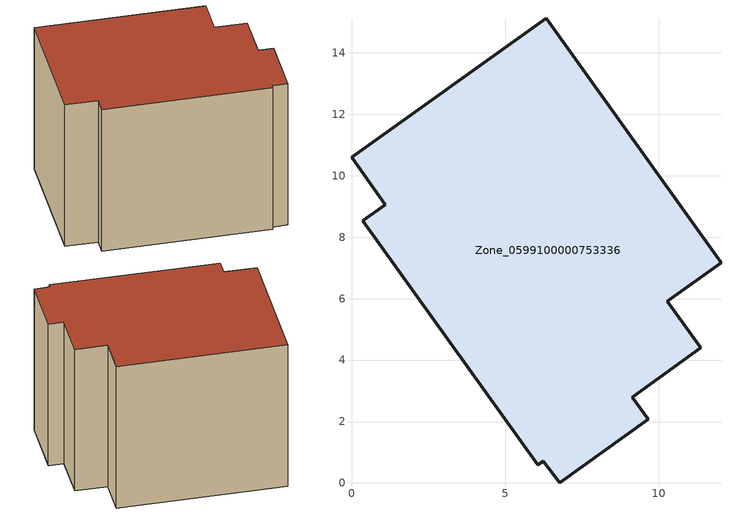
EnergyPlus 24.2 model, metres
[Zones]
Zone_0599100000753336
 floor ground (C_G): 6.24,0.71 6.06,0.59 0.37,8.54 1.1,9.06 0,10.61 6.34,15.13 12.03,7.16 10.28,5.92 11.37,4.39 9.14,2.79 9.65,2.07 6.77,0 z0
 wall outside (C_F): 1.1,9.06 0.37,8.54 6.06,0.59 6.24,0.71 6.77,0 9.65,2.07 9.14,2.79 11.37,4.39 10.28,5.92 12.03,7.16 6.34,15.13 0,10.61 1.1,9.06 z0:9.56
 roof outside (C_R): 10.28,5.92 12.03,7.16 6.34,15.13 0,10.61 1.1,9.06 0.37,8.54 6.06,0.59 6.24,0.71 6.77,0 9.65,2.07 9.14,2.79 11.37,4.39 z9.56
[BUILDING]
Pand.0599100000753336: North Axis=0; Terrain=City; Loads Convergence Tolerance Value=0.04; Temperature Convergence Tolerance Value=0.4; Solar Distribution=FullExterior; Maximum Number of Warmup Days=25; Minimum Number of Warmup Days=1
[Site:Location]
Rotterdam.The.Hague.AP_ZH_NLD Design_Conditions: Latitude=51.96; Longitude=4.45; Time Zone=1; Elevation=-4.5
[SITE:GROUNDTEMPERATURE:BUILDINGSURFACE]
18, 18, 18, 18, 18, 18, 18, 18, 18, 18, 18, 18
[MATERIAL] Thermal Absorptance=0.9; Solar Absorptance=0.7; Visible Absorptance=0.7
Name | Roughness | Thickness | Conductivity | Density | Specific Heat
G.TC.2006-2014 | MediumSmooth | 0.15 | 0.06 | 540 | 1210
F.TC.2006-2014 | Rough | 0.3 | 0.12 | 1920 | 840
R.TC.2006-2014 | MediumRough | 0.2 | 0.08 | 1500 | 1000
[CONSTRUCTION]
C_G: G.TC.2006-2014
C_F: F.TC.2006-2014
C_R: R.TC.2006-2014
[ZONE]
Zone_0599100000753336: Type=1; Multiplier=1; Ceiling Height=Autocalculate; Volume=Autocalculate; Floor Area=autocalculate; Part of Total Floor Area=Yes
[ZONEINFILTRATION:DESIGNFLOWRATE]
Infil_Zone_0599100000753336: Zone or ZoneList or Space or SpaceList=Zone_0599100000753336; Schedule=AlwaysOn; Design Flow Rate Calculation Method=Flow/Area; Flow Rate per Floor Area=0.0015; Constant Term Coefficient=1; Temperature Term Coefficient=0; Velocity Term Coefficient=0; Velocity Squared Term Coefficient=0
[HVACTEMPLATE:ZONE:IDEALLOADSAIRSYSTEM]
Zone_0599100000753336: Maximum Heating Supply Air Temperature=50; Minimum Cooling Supply Air Temperature=13; Maximum Heating Supply Air Humidity Ratio=0.0156; Minimum Cooling Supply Air Humidity Ratio=0.0077; Heating Limit=NoLimit; Cooling Limit=NoLimit; Dehumidification Control Type=ConstantSensibleHeatRatio; Cooling Sensible Heat Ratio=0.7; Dehumidification Setpoint=60; Humidification Control Type=None; Humidification Setpoint=30; Outdoor Air Method=None; Outdoor Air Flow Rate per Person=0.00944; Outdoor Air Flow Rate per Zone Floor Area=0; Outdoor Air Flow Rate per Zone=0; Demand Controlled Ventilation Type=None; Outdoor Air Economizer Type=NoEconomizer; Heat Recovery Type=None; Sensible Heat Recovery Effectiveness=0.7; Latent Heat Recovery Effectiveness=0.65
[ZONECONTROL:THERMOSTAT]
ThermostatControl_Zone_0599100000753336: Zone or ZoneList=Zone_0599100000753336; Control Type Schedule=DualSetpointControlType; Control 1=Thermostat_Zone_0599100000753336; Temperature Difference Between Cutout And Setpoint=0
[THERMOSTATSETPOINT:DUALSETPOINT]
Thermostat_Zone_0599100000753336: Heating Setpoint Temperature Schedule=HeatingSetpoint_Zone_0599100000753336; Cooling Setpoint Temperature Schedule=CoolingSetpoint_Zone_0599100000753336
[SCHEDULE:COMPACT]
HeatingSetpoint_Zone_0599100000753336: Through: 12/31, For: AllDays, Until: 24:00, 21
CoolingSetpoint_Zone_0599100000753336: Through: 12/31, For: AllDays, Until: 24:00, 24
DualSetpointControlType: Through: 12/31, For: AllDays, Until: 24:00, 4
AlwaysOn: Through: 12/31, For: AllDays, Until: 24:00, 1
